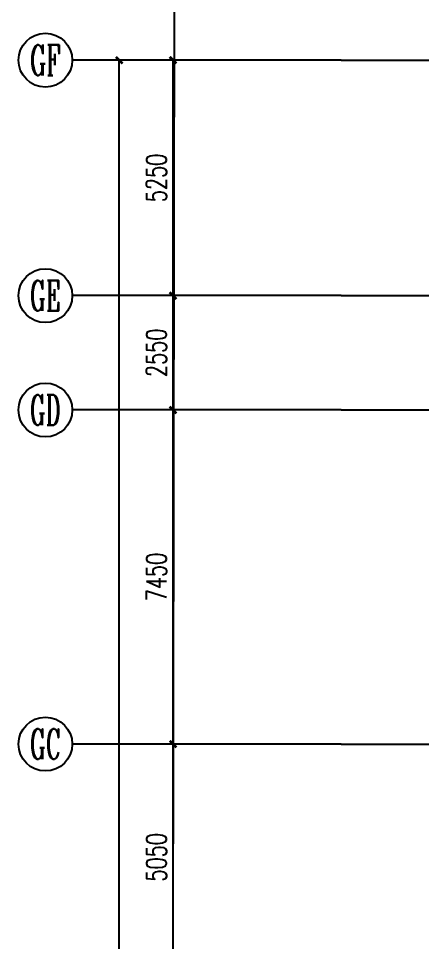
# Model space of a CAD drawing. Extents: x 369444 to 684549, y -549309 to 575337.
# Drawn here: x 370644 to 379661, y 450832 to 471438 of the extents above; entities that cross this region are included whole.
import ezdxf
from ezdxf.enums import TextEntityAlignment as Align

# ---------------------------------------------------------------- set-up
doc = ezdxf.new("R2010")
doc.units = 0
doc.header["$LTSCALE"] = 1000
doc.header["$MEASUREMENT"] = 0
for name, color, linetype in [('AXIS', 3, 'Continuous'), ('AXIS_TEXT', 7, 'Continuous'), ('DOTE', 1, 'Continuous')]:
    doc.layers.add(name, color=color, linetype=linetype)
doc.layers.add('不要动图层', color=140, linetype='Continuous', plot=False)
doc.styles.add('_TCH_AXIS', font='COMPLEX', dxfattribs={"bigfont": 'GBCBIG'})
doc.styles.add('_TCH_DIM_T3', font='SIMPLEX', dxfattribs={"width": 0.705882, "bigfont": 'GBCBIG'})
doc.styles.add('COMPLEX', font='COMPLEX')
doc.dimstyles.new('_TCH_ARCH&&150', dxfattribs={"dimtxt": 446.25, "dimasz": 150, "dimexe": 375, "dimexo": 450, "dimgap": 150, "dimtad": 1, "dimdec": 0, "dimzin": 0, "dimdsep": 46, "dimtxsty": '_TCH_DIM_T3', "dimblk": 'ARCHTICK', "dimcen": 0.09, "dimclrt": 7, "dimazin": 2, "dimtfac": 1, "dimtdec": 0, "dimtix": 1, "dimtmove": 2, "dimatfit": 3, "dimfxl": 0, "dimtolj": 1, "dimtzin": 0, "dimarcsym": 0})

# ---------------------------------------------------------------- blocks, each defined once
blk = doc.blocks.new('_ArchTick')
at = {"color": 0, "linetype": 'ByBlock', "const_width": 0.4}
blk.add_lwpolyline([(-0.5, -0.5), (0.5, 0.5)], dxfattribs=at)
blk = doc.blocks.new('*D1111')
at = {"layer": 'AXIS', "color": 0, "lineweight": -2, "transparency": 16777216}
for p, q in [((377394, 455257), (373719, 455257)), ((374094, 450207), (374094, 455257)), ((377394, 450207), (373719, 450207))]:
    blk.add_line(p, q, dxfattribs=at)
at = {"layer": 'Defpoints', "color": 0, "transparency": 16777216}
for p in [(374094, 455257), (377844, 455257), (377844, 450207)]:
    blk.add_point(p, dxfattribs=at)
at = {"layer": 'AXIS', "color": 0, "lineweight": -2, "transparency": 16777216, "xscale": 150, "yscale": 150, "zscale": 150}
for p, rotation in [((374094, 455257), 90), ((374094, 450207), 270)]:
    blk.add_blockref('_ArchTick', p, dxfattribs=dict(at, rotation=rotation))
at = {"layer": 'AXIS', "color": 7, "lineweight": -2, "transparency": 16777216, "insert": (373721, 452732), "char_height": 446.2, "attachment_point": 5, "rotation": 90, "style": '_TCH_DIM_T3'}
blk.add_mtext('\\A1;5050', dxfattribs=at)
blk = doc.blocks.new('*D1112')
at = {"layer": 'AXIS', "color": 0, "lineweight": -2, "transparency": 16777216}
for p, q in [((377394, 462707), (373719, 462707)), ((374094, 455257), (374094, 462707)), ((377394, 455257), (373719, 455257))]:
    blk.add_line(p, q, dxfattribs=at)
at = {"layer": 'Defpoints', "color": 0, "transparency": 16777216}
for p in [(374094, 462707), (377844, 462707), (377844, 455257)]:
    blk.add_point(p, dxfattribs=at)
at = {"layer": 'AXIS', "color": 0, "lineweight": -2, "transparency": 16777216, "xscale": 150, "yscale": 150, "zscale": 150}
for p, rotation in [((374094, 462707), 90), ((374094, 455257), 270)]:
    blk.add_blockref('_ArchTick', p, dxfattribs=dict(at, rotation=rotation))
at = {"layer": 'AXIS', "color": 7, "lineweight": -2, "transparency": 16777216, "insert": (373721, 458982), "char_height": 446.2, "attachment_point": 5, "rotation": 90, "style": '_TCH_DIM_T3'}
blk.add_mtext('\\A1;7450', dxfattribs=at)
blk = doc.blocks.new('*D1113')
at = {"layer": 'AXIS', "color": 0, "lineweight": -2, "transparency": 16777216}
for p, q in [((377394, 465257), (373719, 465257)), ((374094, 462707), (374094, 465257)), ((377394, 462707), (373719, 462707))]:
    blk.add_line(p, q, dxfattribs=at)
at = {"layer": 'Defpoints', "color": 0, "transparency": 16777216}
for p in [(374094, 465257), (377844, 465257), (377844, 462707)]:
    blk.add_point(p, dxfattribs=at)
at = {"layer": 'AXIS', "color": 0, "lineweight": -2, "transparency": 16777216, "xscale": 150, "yscale": 150, "zscale": 150}
for p, rotation in [((374094, 465257), 90), ((374094, 462707), 270)]:
    blk.add_blockref('_ArchTick', p, dxfattribs=dict(at, rotation=rotation))
at = {"layer": 'AXIS', "color": 7, "lineweight": -2, "transparency": 16777216, "insert": (373721, 463982), "char_height": 446.2, "attachment_point": 5, "rotation": 90, "style": '_TCH_DIM_T3'}
blk.add_mtext('\\A1;2550', dxfattribs=at)
blk = doc.blocks.new('*D1114')
at = {"layer": 'AXIS', "color": 0, "lineweight": -2, "transparency": 16777216}
for p, q in [((377394, 470507), (373719, 470507)), ((374094, 465257), (374094, 470507)), ((377394, 465257), (373719, 465257))]:
    blk.add_line(p, q, dxfattribs=at)
at = {"layer": 'Defpoints', "color": 0, "transparency": 16777216}
for p in [(374094, 470507), (377844, 470507), (377844, 465257)]:
    blk.add_point(p, dxfattribs=at)
at = {"layer": 'AXIS', "color": 0, "lineweight": -2, "transparency": 16777216, "xscale": 150, "yscale": 150, "zscale": 150}
for p, rotation in [((374094, 470507), 90), ((374094, 465257), 270)]:
    blk.add_blockref('_ArchTick', p, dxfattribs=dict(at, rotation=rotation))
at = {"layer": 'AXIS', "color": 7, "lineweight": -2, "transparency": 16777216, "insert": (373721, 467882), "char_height": 446.2, "attachment_point": 5, "rotation": 90, "style": '_TCH_DIM_T3'}
blk.add_mtext('\\A1;5250', dxfattribs=at)
blk = doc.blocks.new('*D1115')
at = {"layer": 'AXIS', "color": 0, "lineweight": -2, "transparency": 16777216}
for p, q in [((377394, 470507), (372519, 470507)), ((372894, 65157), (372894, 470507)), ((377394, 65157), (372519, 65157))]:
    blk.add_line(p, q, dxfattribs=at)
at = {"layer": 'Defpoints', "color": 0, "transparency": 16777216}
for p in [(372894, 470507), (377844, 470507), (377844, 65157)]:
    blk.add_point(p, dxfattribs=at)
at = {"layer": 'AXIS', "color": 0, "lineweight": -2, "transparency": 16777216, "xscale": 150, "yscale": 150, "zscale": 150}
for p, rotation in [((372894, 470507), 90), ((372894, 65157), 270)]:
    blk.add_blockref('_ArchTick', p, dxfattribs=dict(at, rotation=rotation))
at = {"layer": 'AXIS', "color": 7, "lineweight": -2, "transparency": 16777216, "insert": (372521, 267832), "char_height": 446.2, "attachment_point": 5, "rotation": 90, "style": '_TCH_DIM_T3'}
blk.add_mtext('\\A1;405350', dxfattribs=at)
blk = doc.blocks.new('_AXISO')
blk.add_circle((0, 0), 0.5)
at = {"layer": 'AXIS_TEXT', "style": 'COMPLEX', "width": 1.041667}
blk.add_attdef('A', text='', height=0.56, dxfattribs=at).set_placement((-0.25, -0.28), (0.25, -0.28), align=Align.FIT)

msp = doc.modelspace()

# ---------------------------------------------------------------- linework, layer by layer
at = {"layer": 'AXIS'}
for p, q in [((377844.4, 470507), (371844.4, 470507)), ((377844.4, 465257), (371844.4, 465257)), ((377844.4, 462707), (371844.4, 462707)), ((377844.4, 455257), (371844.4, 455257))]:
    msp.add_line(p, q, dxfattribs=at)
at = {"layer": 'DOTE', "color": 8, "lineweight": -2}
for p, q in [((377844.4, 470507), (624570.9, 470507)), ((377844.4, 465257), (624570.9, 465257)), ((377844.4, 462707), (624570.9, 462707)), ((377844.4, 455257), (624570.9, 455257))]:
    msp.add_line(p, q, dxfattribs=at)
at = {"layer": '不要动图层'}
msp.add_lwpolyline([(374141.4, 480401.6), (608632.4, 480035.6), (630599.4, 458002.6), (630103.6, 140971.4), (534606.6, 140971.5), (534606.6, 44667.5), (383961.4, 44901.6), (384134.4, 155731.6), (384114.4, 173450.6), (374190.4, 173466.6), (373839.4, 234426.6), (373748.4, 250410.6), (374011.4, 393904.6)], close=True, dxfattribs=at)

# ---------------------------------------------------------------- block references
at = {"layer": 'AXIS', "lineweight": -2}
ref = msp.add_blockref('_AXISO', (371244.4, 470507), dxfattribs=dict(at, xscale=1200, yscale=1200, zscale=1200))
ref.add_attrib('A', 'GF', dxfattribs={"layer": 'AXIS_TEXT', "lineweight": -2, "ltscale": 6, "height": 678.82, "style": '_TCH_AXIS', "width": 0.538462}).set_placement((370905, 470167.6), (371583.8, 470167.6), align=Align.FIT)
ref = msp.add_blockref('_AXISO', (371244.4, 465257), dxfattribs=dict(at, xscale=1200, yscale=1200, zscale=1200))
ref.add_attrib('A', 'GE', dxfattribs={"layer": 'AXIS_TEXT', "lineweight": -2, "ltscale": 6, "height": 678.82, "style": '_TCH_AXIS', "width": 0.538462}).set_placement((370905, 464917.6), (371583.8, 464917.6), align=Align.FIT)
ref = msp.add_blockref('_AXISO', (371244.4, 462707), dxfattribs=dict(at, xscale=1200, yscale=1200, zscale=1200))
ref.add_attrib('A', 'GD', dxfattribs={"layer": 'AXIS_TEXT', "lineweight": -2, "ltscale": 6, "height": 678.82, "style": '_TCH_AXIS', "width": 0.525}).set_placement((370905, 462367.6), (371583.8, 462367.6), align=Align.FIT)
ref = msp.add_blockref('_AXISO', (371244.4, 455257), dxfattribs=dict(at, xscale=1200, yscale=1200, zscale=1200))
ref.add_attrib('A', 'GC', dxfattribs={"layer": 'AXIS_TEXT', "lineweight": -2, "ltscale": 6, "height": 678.82, "style": '_TCH_AXIS', "width": 0.552632}).set_placement((370905, 454917.6), (371583.8, 454917.6), align=Align.FIT)

# ---------------------------------------------------------------- dimensions: what is measured, and where the dimension line sits
for p1, p2, distance, text, picture, middle in [((377844.4, 65157), (377844.4, 470507), 4950, '405350', '*D1115', (372521.3, 267832)), ((377844.4, 465257), (377844.4, 470507), 3750, '5250', '*D1114', (373721.3, 467882)), ((377844.4, 462707), (377844.4, 465257), 3750, '2550', '*D1113', (373721.3, 463982)), ((377844.4, 455257), (377844.4, 462707), 3750, '7450', '*D1112', (373721.3, 458982)), ((377844.4, 450207), (377844.4, 455257), 3750, '5050', '*D1111', (373721.3, 452732))]:
    dim = msp.add_aligned_dim(p1=p1, p2=p2, distance=distance, text=text, dimstyle='_TCH_ARCH&&150', dxfattribs=at)
    dim.commit()
    dim.dimension.update_dxf_attribs({"geometry": picture, "text_midpoint": middle})

doc.saveas('drawing.dxf')
